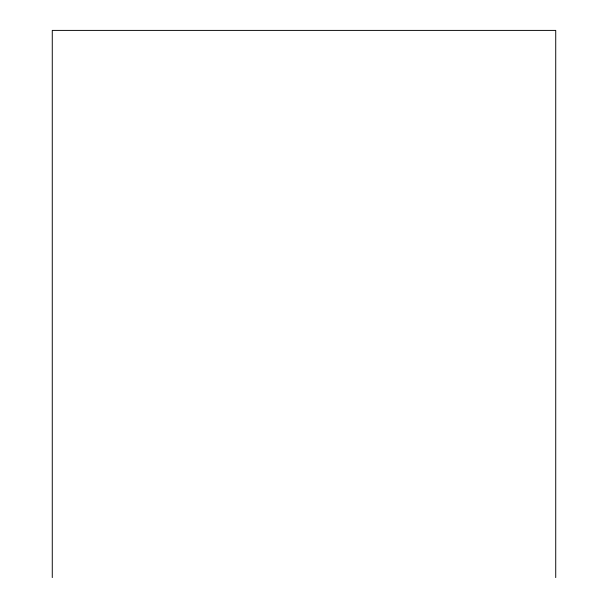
<?xml version="1.0" encoding="UTF-8"?>
<svg xmlns="http://www.w3.org/2000/svg" width="608" height="608" viewBox="0 0 608 608"><rect width="100%" height="100%" fill="white"/><g stroke="black" fill="none" stroke-linecap="round" stroke-linejoin="round"><path stroke-width="0.91" d="M555.727 577.6L555.727 30.4L52.273 30.4L52.273 577.6"/></g></svg>
